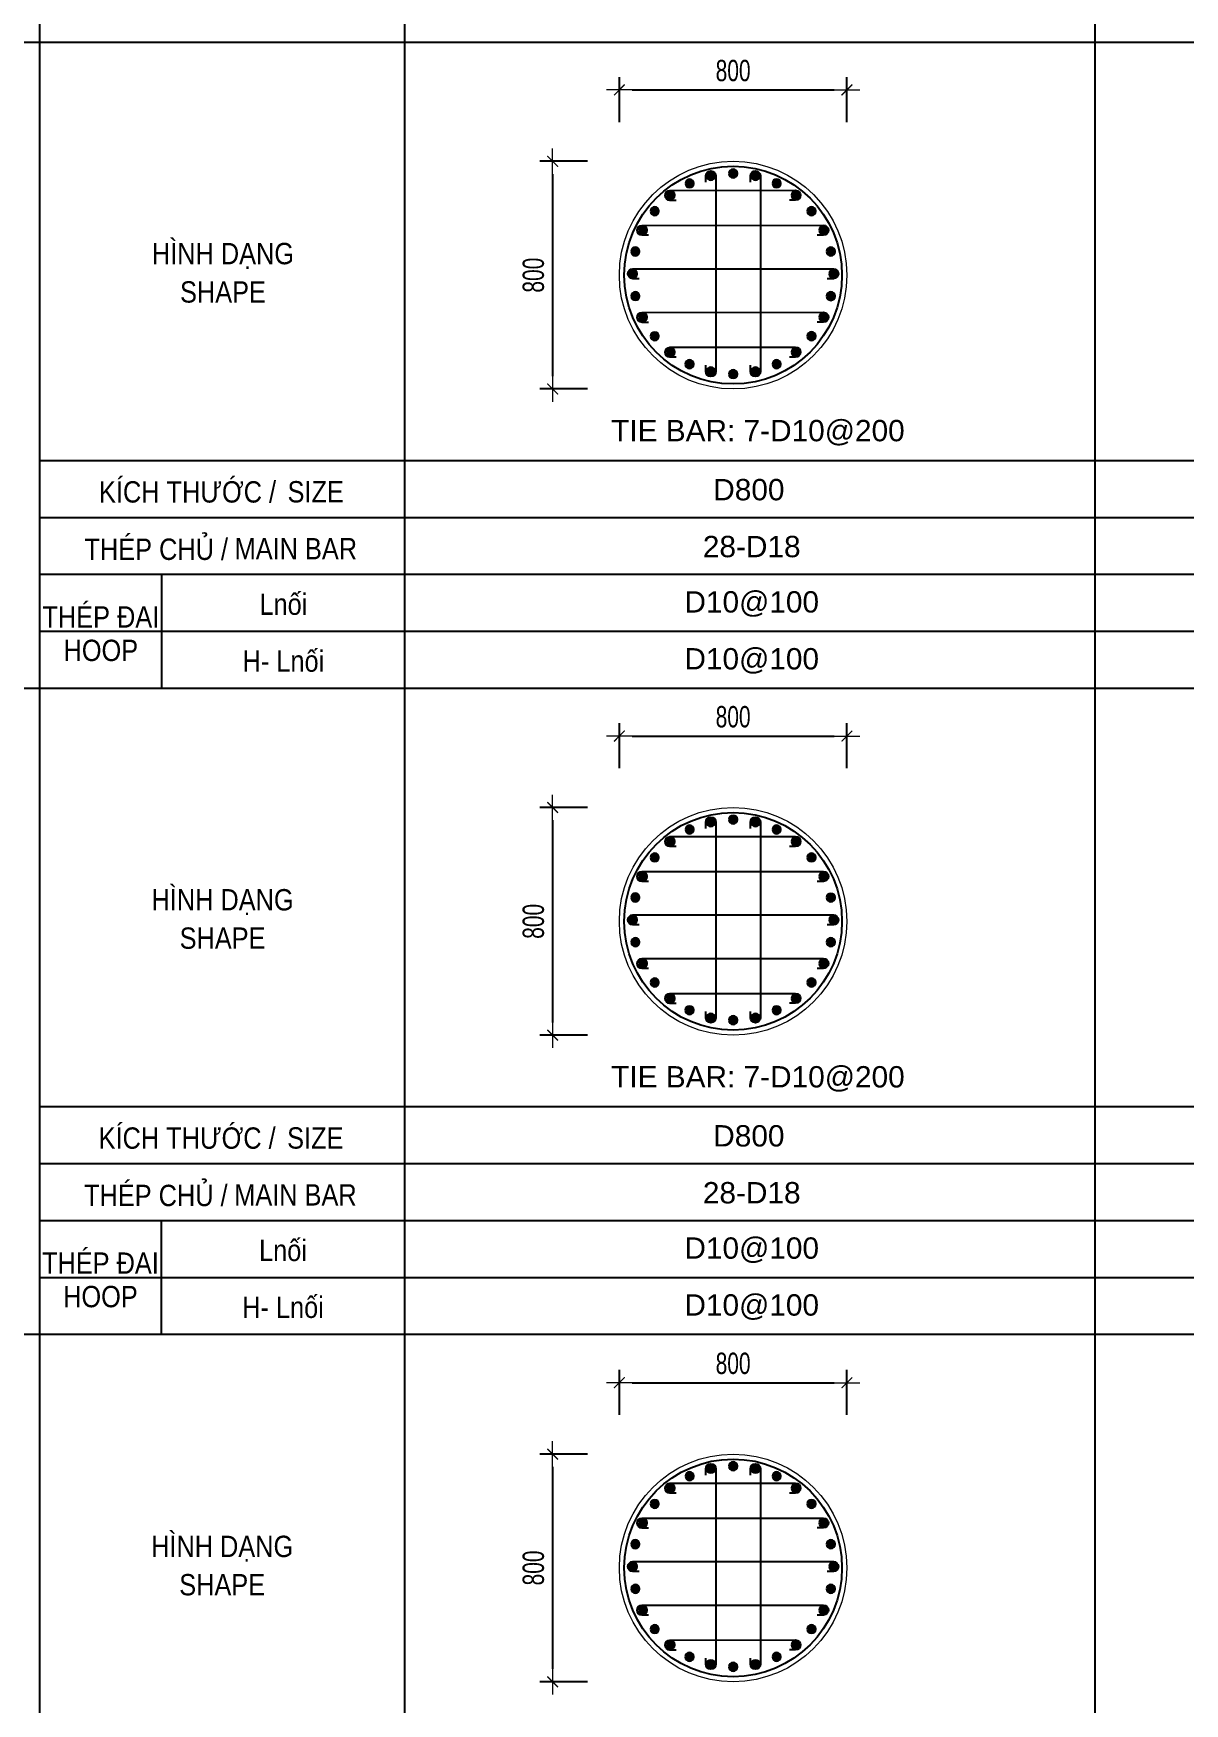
# Model space of a CAD drawing. Header units: millimetres. Extents: x 49323 to 538172, y -39336 to 181761.
# Drawn here: x 481021 to 485068, y 97988 to 103858 of the extents above; entities that cross this region are included whole.
import ezdxf
from ezdxf.enums import TextEntityAlignment as Align

# ---------------------------------------------------------------- set-up
doc = ezdxf.new("R2010")
doc.units = ezdxf.units.MM
doc.linetypes.add('CENTER2', pattern=[1.125, 0.75, -0.125, 0.125, -0.125])
doc.layers.get('Defpoints').update_dxf_attribs({"color": 151, "lineweight": 9})
for name, color, linetype in [('2', 2, 'Continuous'), ('CEN', 1, 'CENTER2'), ('STL', 3, 'Continuous'), ('TIT1', 3, 'Continuous')]:
    doc.layers.add(name, color=color, linetype=linetype)
for name, color, linetype, lineweight in [('NDC_S_CONTINUOUS', 3, 'Continuous', 20), ('NDC_S_DIM', 1, 'Continuous', 15), ('NDC_S_VN TEXT', 7, 'Continuous', 20)]:
    doc.layers.add(name, color=color, linetype=linetype, lineweight=lineweight)
doc.styles.add('NDC_ARIAL', font='arial.ttf', dxfattribs={"width": 0.85})
doc.styles.add('NDC_DIM', font='', dxfattribs={"width": 0.75})
doc.styles.get('NDC_DIM').set_extended_font_data('Dotum')
doc.dimstyles.new('NDC_dim_30', dxfattribs={"dimscale": 30, "dimtxt": 2.5, "dimasz": 1.5, "dimexe": 1.5, "dimexo": 2.5, "dimgap": 1, "dimtad": 1, "dimdec": 0, "dimzin": 0, "dimdsep": 46, "dimtxsty": 'NDC_DIM', "dimblk": 'DIMMARK', "dimcen": 0.09, "dimdle": 1.2, "dimclrd": 1, "dimclre": 1, "dimclrt": 3, "dimadec": 0, "dimazin": 0, "dimtfac": 1, "dimtdec": 0, "dimtix": 1, "dimtofl": 0, "dimtmove": 0, "dimatfit": 3, "dimfxl": 8, "dimfxlon": 1, "dimtolj": 1, "dimtzin": 0, "dimarcsym": 0})

# ---------------------------------------------------------------- blocks, each defined once
blk = doc.blocks.new('DIMMARK')
at = {"layer": 'NDC_S_DIM', "color": 1}
blk.add_line((-1.5, 0), (1, 0), dxfattribs=at)
at = {"layer": 'NDC_S_DIM', "color": 2, "const_width": 0.1}
blk.add_lwpolyline([(-0.42, -0.42), (0.42, 0.42)], dxfattribs=at)
blk = doc.blocks.new('*D872')
at = {"layer": 'Defpoints', "color": 0, "ltscale": 40, "transparency": 16777216}
for p in [(483880.9, 99115.6), (483080.9, 98927.4), (483880.9, 98927.4)]:
    blk.add_point(p, dxfattribs=at)
at = {"layer": 'NDC_S_DIM', "color": 1, "lineweight": -2, "ltscale": 40, "transparency": 16777216}
for p, q in [((483080.9, 99002.4), (483080.9, 99160.6)), ((483880.9, 99002.4), (483880.9, 99160.6)), ((483125.9, 99115.6), (483835.9, 99115.6))]:
    blk.add_line(p, q, dxfattribs=at)
at = {"layer": 'NDC_S_DIM', "color": 1, "lineweight": -2, "ltscale": 40, "transparency": 16777216, "xscale": 45, "yscale": 45, "zscale": 45, "rotation": 180}
blk.add_blockref('DIMMARK', (483080.9, 99115.6), dxfattribs=at)
at = {"layer": 'NDC_S_DIM', "color": 1, "lineweight": -2, "ltscale": 40, "transparency": 16777216, "xscale": 45, "yscale": 45, "zscale": 45}
blk.add_blockref('DIMMARK', (483880.9, 99115.6), dxfattribs=at)
at = {"layer": 'NDC_S_DIM', "color": 3, "ltscale": 40, "transparency": 16777216, "insert": (483480.9, 99183.1), "char_height": 75, "attachment_point": 5, "style": 'NDC_DIM'}
blk.add_mtext('\\A1;800', dxfattribs=at)
blk = doc.blocks.new('*D873')
at = {"layer": 'Defpoints', "color": 0, "ltscale": 40, "transparency": 16777216}
for p in [(483043.7, 98864.5), (482846.4, 98064.5), (483043.7, 98064.5)]:
    blk.add_point(p, dxfattribs=at)
at = {"layer": 'NDC_S_DIM', "color": 1, "lineweight": -2, "ltscale": 40, "transparency": 16777216}
for p, q in [((482968.7, 98864.5), (482801.4, 98864.5)), ((482846.4, 98819.5), (482846.4, 98109.5)), ((482968.7, 98064.5), (482801.4, 98064.5))]:
    blk.add_line(p, q, dxfattribs=at)
at = {"layer": 'NDC_S_DIM', "color": 1, "lineweight": -2, "ltscale": 40, "transparency": 16777216, "xscale": 45, "yscale": 45, "zscale": 45}
for p, rotation in [((482846.4, 98864.5), 90), ((482846.4, 98064.5), 270)]:
    blk.add_blockref('DIMMARK', p, dxfattribs=dict(at, rotation=rotation))
at = {"layer": 'NDC_S_DIM', "color": 3, "ltscale": 40, "transparency": 16777216, "insert": (482778.8, 98464.5), "char_height": 75, "attachment_point": 5, "rotation": 90, "style": 'NDC_DIM'}
blk.add_mtext('\\A1;800', dxfattribs=at)
blk = doc.blocks.new('8')
at = {"layer": '2'}
blk.add_hatch(color=256, dxfattribs=at).paths.add_polyline_path([(20, 0, 0.386127), (1.9, 19.9), (-1.9, 19.9, 0.386127), (-20, 0, 1)])
blk.add_circle((0, 0), 20, dxfattribs=at)
blk = doc.blocks.new('5')
at = {"layer": 'CEN', "rotation": 180}
blk.add_blockref('8', (0, 0), dxfattribs=at)
blk = doc.blocks.new('*U778')
at = {"layer": 'STL', "xscale": -0.75, "yscale": 0.75, "zscale": 0.75, "rotation": 292.5000000000001}
blk.add_blockref('5', (0, 0), dxfattribs=at)
blk = doc.blocks.new('*U777')
at = {"layer": 'NDC_S_DIM', "color": 0, "linetype": 'ByBlock', "lineweight": -2, "transparency": 16777216}
for p, rotation in [((-25527, 37966), 282.8571428571415), ((-25448.4, 37973.7), 269.9999999999987), ((-25370.1, 37963.8), 257.1428571428559), ((-25669.3, 37900), 308.571428571427), ((-25601.8, 37941), 295.7142857142843), ((-25296, 37936.7), 244.2857142857131), ((-25229.7, 37893.7), 231.4285714285703), ((-25725.9, 37844.9), 321.4285714285699), ((-25174.7, 37837.1), 218.5714285714274), ((-25768.8, 37778.7), 334.2857142857127), ((-25133.6, 37769.7), 205.7142857142847), ((-25796, 37704.6), 347.1428571428555), ((-25108.6, 37694.8), 192.8571428571419), ((-25100.9, 37616.2), 180), ((-25798.2, 37547.7), 12.8571428571428), ((-25110.9, 37537.9), 167.1428571428563), ((-25773.2, 37472.8), 25.71428571428561), ((-25138, 37463.8), 154.2857142857135), ((-25732.1, 37405.4), 38.57142857142841), ((-25180.9, 37397.6), 141.4285714285707), ((-25677.1, 37348.8), 51.42857142857117), ((-25237.5, 37342.5), 128.5714285714279), ((-25610.9, 37305.8), 64.28571428571395), ((-25536.7, 37278.7), 77.14285714285676), ((-25458.4, 37268.7), 89.99999999999955), ((-25379.8, 37276.5), 102.8571428571423), ((-25305, 37301.5), 115.7142857142852)]:
    blk.add_blockref('*U778', p, dxfattribs=dict(at, rotation=rotation))
blk.add_blockref('*U778', (-25805.9, 37626.2), dxfattribs=at)
blk = doc.blocks.new('*D874')
at = {"layer": 'Defpoints', "color": 0, "ltscale": 40, "transparency": 16777216}
for p in [(483880.9, 101388.1), (483080.9, 101199.8), (483880.9, 101199.8)]:
    blk.add_point(p, dxfattribs=at)
at = {"layer": 'NDC_S_DIM', "color": 1, "lineweight": -2, "ltscale": 40, "transparency": 16777216}
for p, q in [((483080.9, 101274.8), (483080.9, 101433.1)), ((483880.9, 101274.8), (483880.9, 101433.1)), ((483125.9, 101388.1), (483835.9, 101388.1))]:
    blk.add_line(p, q, dxfattribs=at)
at = {"layer": 'NDC_S_DIM', "color": 1, "lineweight": -2, "ltscale": 40, "transparency": 16777216, "xscale": 45, "yscale": 45, "zscale": 45, "rotation": 180}
blk.add_blockref('DIMMARK', (483080.9, 101388.1), dxfattribs=at)
at = {"layer": 'NDC_S_DIM', "color": 1, "lineweight": -2, "ltscale": 40, "transparency": 16777216, "xscale": 45, "yscale": 45, "zscale": 45}
blk.add_blockref('DIMMARK', (483880.9, 101388.1), dxfattribs=at)
at = {"layer": 'NDC_S_DIM', "color": 3, "ltscale": 40, "transparency": 16777216, "insert": (483480.9, 101455.6), "char_height": 75, "attachment_point": 5, "style": 'NDC_DIM'}
blk.add_mtext('\\A1;800', dxfattribs=at)
blk = doc.blocks.new('*D875')
at = {"layer": 'Defpoints', "color": 0, "ltscale": 40, "transparency": 16777216}
for p in [(483043.7, 101137), (482846.4, 100337), (483043.7, 100337)]:
    blk.add_point(p, dxfattribs=at)
at = {"layer": 'NDC_S_DIM', "color": 1, "lineweight": -2, "ltscale": 40, "transparency": 16777216}
for p, q in [((482968.7, 101137), (482801.4, 101137)), ((482846.4, 101092), (482846.4, 100382)), ((482968.7, 100337), (482801.4, 100337))]:
    blk.add_line(p, q, dxfattribs=at)
at = {"layer": 'NDC_S_DIM', "color": 1, "lineweight": -2, "ltscale": 40, "transparency": 16777216, "xscale": 45, "yscale": 45, "zscale": 45}
for p, rotation in [((482846.4, 101137), 90), ((482846.4, 100337), 270)]:
    blk.add_blockref('DIMMARK', p, dxfattribs=dict(at, rotation=rotation))
at = {"layer": 'NDC_S_DIM', "color": 3, "ltscale": 40, "transparency": 16777216, "insert": (482778.8, 100737), "char_height": 75, "attachment_point": 5, "rotation": 90, "style": 'NDC_DIM'}
blk.add_mtext('\\A1;800', dxfattribs=at)
blk = doc.blocks.new('*U764')
at = {"layer": 'STL', "xscale": -0.75, "yscale": 0.75, "zscale": 0.75, "rotation": 292.5000000000001}
blk.add_blockref('5', (0, 0), dxfattribs=at)
blk = doc.blocks.new('*U779')
at = {"layer": 'NDC_S_DIM', "color": 0, "linetype": 'ByBlock', "lineweight": -2, "transparency": 16777216}
for p, rotation in [((-25527, 37966), 282.8571428571415), ((-25448.4, 37973.7), 269.9999999999987), ((-25370.1, 37963.8), 257.1428571428559), ((-25669.3, 37900), 308.571428571427), ((-25601.8, 37941), 295.7142857142843), ((-25296, 37936.7), 244.2857142857131), ((-25229.7, 37893.7), 231.4285714285703), ((-25725.9, 37844.9), 321.4285714285699), ((-25174.7, 37837.1), 218.5714285714274), ((-25768.8, 37778.7), 334.2857142857127), ((-25133.6, 37769.7), 205.7142857142847), ((-25796, 37704.6), 347.1428571428555), ((-25108.6, 37694.8), 192.8571428571419), ((-25100.9, 37616.2), 180), ((-25798.2, 37547.7), 12.8571428571428), ((-25110.9, 37537.9), 167.1428571428563), ((-25773.2, 37472.8), 25.71428571428561), ((-25138, 37463.8), 154.2857142857135), ((-25732.1, 37405.4), 38.57142857142841), ((-25180.9, 37397.6), 141.4285714285707), ((-25677.1, 37348.8), 51.42857142857117), ((-25237.5, 37342.5), 128.5714285714279), ((-25610.9, 37305.8), 64.28571428571395), ((-25536.7, 37278.7), 77.14285714285676), ((-25458.4, 37268.7), 89.99999999999955), ((-25379.8, 37276.5), 102.8571428571423), ((-25305, 37301.5), 115.7142857142852)]:
    blk.add_blockref('*U764', p, dxfattribs=dict(at, rotation=rotation))
blk.add_blockref('*U764', (-25805.9, 37626.2), dxfattribs=at)
blk = doc.blocks.new('*D876')
at = {"layer": 'Defpoints', "color": 0, "ltscale": 40, "transparency": 16777216}
for p in [(483880.9, 103659.1), (483080.9, 103470.8), (483880.9, 103470.8)]:
    blk.add_point(p, dxfattribs=at)
at = {"layer": 'NDC_S_DIM', "color": 1, "lineweight": -2, "ltscale": 40, "transparency": 16777216}
for p, q in [((483080.9, 103545.8), (483080.9, 103704.1)), ((483880.9, 103545.8), (483880.9, 103704.1)), ((483125.9, 103659.1), (483835.9, 103659.1))]:
    blk.add_line(p, q, dxfattribs=at)
at = {"layer": 'NDC_S_DIM', "color": 1, "lineweight": -2, "ltscale": 40, "transparency": 16777216, "xscale": 45, "yscale": 45, "zscale": 45, "rotation": 180}
blk.add_blockref('DIMMARK', (483080.9, 103659.1), dxfattribs=at)
at = {"layer": 'NDC_S_DIM', "color": 1, "lineweight": -2, "ltscale": 40, "transparency": 16777216, "xscale": 45, "yscale": 45, "zscale": 45}
blk.add_blockref('DIMMARK', (483880.9, 103659.1), dxfattribs=at)
at = {"layer": 'NDC_S_DIM', "color": 3, "ltscale": 40, "transparency": 16777216, "insert": (483480.9, 103726.6), "char_height": 75, "attachment_point": 5, "style": 'NDC_DIM'}
blk.add_mtext('\\A1;800', dxfattribs=at)
blk = doc.blocks.new('*D877')
at = {"layer": 'Defpoints', "color": 0, "ltscale": 40, "transparency": 16777216}
for p in [(483043.7, 103408), (482846.4, 102608), (483043.7, 102608)]:
    blk.add_point(p, dxfattribs=at)
at = {"layer": 'NDC_S_DIM', "color": 1, "lineweight": -2, "ltscale": 40, "transparency": 16777216}
for p, q in [((482968.7, 103408), (482801.4, 103408)), ((482846.4, 103363), (482846.4, 102653)), ((482968.7, 102608), (482801.4, 102608))]:
    blk.add_line(p, q, dxfattribs=at)
at = {"layer": 'NDC_S_DIM', "color": 1, "lineweight": -2, "ltscale": 40, "transparency": 16777216, "xscale": 45, "yscale": 45, "zscale": 45}
for p, rotation in [((482846.4, 103408), 90), ((482846.4, 102608), 270)]:
    blk.add_blockref('DIMMARK', p, dxfattribs=dict(at, rotation=rotation))
at = {"layer": 'NDC_S_DIM', "color": 3, "ltscale": 40, "transparency": 16777216, "insert": (482778.8, 103008), "char_height": 75, "attachment_point": 5, "rotation": 90, "style": 'NDC_DIM'}
blk.add_mtext('\\A1;800', dxfattribs=at)
blk = doc.blocks.new('*U766')
at = {"layer": 'STL', "xscale": -0.75, "yscale": 0.75, "zscale": 0.75, "rotation": 292.5000000000001}
blk.add_blockref('5', (0, 0), dxfattribs=at)
blk = doc.blocks.new('*U765')
at = {"layer": 'NDC_S_DIM', "color": 0, "linetype": 'ByBlock', "lineweight": -2, "transparency": 16777216}
for p, rotation in [((-25527, 37966), 282.8571428571415), ((-25448.4, 37973.7), 269.9999999999987), ((-25370.1, 37963.8), 257.1428571428559), ((-25669.3, 37900), 308.571428571427), ((-25601.8, 37941), 295.7142857142843), ((-25296, 37936.7), 244.2857142857131), ((-25229.7, 37893.7), 231.4285714285703), ((-25725.9, 37844.9), 321.4285714285699), ((-25174.7, 37837.1), 218.5714285714274), ((-25768.8, 37778.7), 334.2857142857127), ((-25133.6, 37769.7), 205.7142857142847), ((-25796, 37704.6), 347.1428571428555), ((-25108.6, 37694.8), 192.8571428571419), ((-25100.9, 37616.2), 180), ((-25798.2, 37547.7), 12.8571428571428), ((-25110.9, 37537.9), 167.1428571428563), ((-25773.2, 37472.8), 25.71428571428561), ((-25138, 37463.8), 154.2857142857135), ((-25732.1, 37405.4), 38.57142857142841), ((-25180.9, 37397.6), 141.4285714285707), ((-25677.1, 37348.8), 51.42857142857117), ((-25237.5, 37342.5), 128.5714285714279), ((-25610.9, 37305.8), 64.28571428571395), ((-25536.7, 37278.7), 77.14285714285676), ((-25458.4, 37268.7), 89.99999999999955), ((-25379.8, 37276.5), 102.8571428571423), ((-25305, 37301.5), 115.7142857142852)]:
    blk.add_blockref('*U766', p, dxfattribs=dict(at, rotation=rotation))
blk.add_blockref('*U766', (-25805.9, 37626.2), dxfattribs=at)

msp = doc.modelspace()

# ---------------------------------------------------------------- linework, layer by layer
at = {"layer": '2', "elevation": 0}
for points in [[(483385, 103334.5), (483385, 103356.7, -1), (483420, 103356.7), (483420, 102669.3, -1), (483385, 102669.3), (483385, 102691.4)], [(483541.8, 103334.5), (483541.8, 103356.7, -1), (483576.9, 103356.7), (483576.9, 102669.3, -1), (483541.8, 102669.3), (483541.8, 102691.4)], [(483281.1, 103270.6), (483258.9, 103270.6, -1), (483258.9, 103305.6), (483700.7, 103306.1, -1), (483700.7, 103271.1), (483678.6, 103271.1)], [(483183.3, 103148), (483161.1, 103148, -1), (483161.1, 103183), (483798.5, 103183.5, -1), (483798.5, 103148.4), (483776.4, 103148.4)], [(483150.5, 102995.5), (483128.4, 102995.5, -1), (483128.4, 103030.5), (483833.4, 103030.5, -1), (483833.4, 102995.5), (483811.2, 102995.5)], [(483183.3, 102842), (483161.1, 102842, -1), (483161.1, 102877.1), (483798.5, 102877.5, -1), (483798.5, 102842.5), (483776.4, 102842.5)], [(483281.1, 102719.4), (483258.9, 102719.4, -1), (483258.9, 102754.4), (483700.7, 102754.9, -1), (483700.7, 102719.9), (483678.6, 102719.9)], [(483385, 101063.5), (483385, 101085.7, -1), (483420, 101085.7), (483420, 100398.3, -1), (483385, 100398.3), (483385, 100420.4)], [(483541.8, 101063.5), (483541.8, 101085.7, -1), (483576.9, 101085.7), (483576.9, 100398.3, -1), (483541.8, 100398.3), (483541.8, 100420.4)], [(483281.1, 100999.6), (483258.9, 100999.6, -1), (483258.9, 101034.6), (483700.7, 101035.1, -1), (483700.7, 101000.1), (483678.6, 101000.1)], [(483183.3, 100877), (483161.1, 100877, -1), (483161.1, 100912), (483798.5, 100912.5, -1), (483798.5, 100877.4), (483776.4, 100877.4)], [(483150.5, 100724.5), (483128.4, 100724.5, -1), (483128.4, 100759.5), (483833.4, 100759.5, -1), (483833.4, 100724.5), (483811.2, 100724.5)], [(483183.3, 100571), (483161.1, 100571, -1), (483161.1, 100606.1), (483798.5, 100606.5, -1), (483798.5, 100571.5), (483776.4, 100571.5)], [(483281.1, 100448.4), (483258.9, 100448.4, -1), (483258.9, 100483.4), (483700.7, 100483.9, -1), (483700.7, 100448.9), (483678.6, 100448.9)], [(483385, 98791.1), (483385, 98813.2, -1), (483420, 98813.2), (483420, 98125.8, -1), (483385, 98125.8), (483385, 98148)], [(483541.8, 98791.1), (483541.8, 98813.2, -1), (483576.9, 98813.2), (483576.9, 98125.8, -1), (483541.8, 98125.8), (483541.8, 98148)], [(483281.1, 98727.2), (483258.9, 98727.2, -1), (483258.9, 98762.2), (483700.7, 98762.7, -1), (483700.7, 98727.6), (483678.6, 98727.6)], [(483183.3, 98604.5), (483161.1, 98604.5, -1), (483161.1, 98639.5), (483798.5, 98640, -1), (483798.5, 98605), (483776.4, 98605)], [(483150.5, 98452), (483128.4, 98452, -1), (483128.4, 98487), (483833.4, 98487, -1), (483833.4, 98452), (483811.2, 98452)], [(483183.3, 98298.6), (483161.1, 98298.6, -1), (483161.1, 98333.6), (483798.5, 98334.1, -1), (483798.5, 98299.1), (483776.4, 98299.1)], [(483281.1, 98175.9), (483258.9, 98175.9, -1), (483258.9, 98210.9), (483700.7, 98211.4, -1), (483700.7, 98176.4), (483678.6, 98176.4)]]:
    msp.add_lwpolyline(points, format="xyb", dxfattribs=at)
at = {"layer": '2', "lineweight": -2, "ltscale": 1000}
for centre in [(483480.9, 103008), (483480.9, 100737), (483480.9, 98464.5)]:
    msp.add_circle(centre, 382.5, dxfattribs=at)
at = {"layer": 'NDC_S_CONTINUOUS', "ltscale": 70}
for centre in [(483480.9, 103008), (483480.9, 100737), (483480.9, 98464.5)]:
    msp.add_circle(centre, 400, dxfattribs=at)
at = {"layer": 'TIT1'}
for p, q in [((481042.4, 104066.6), (481042.4, 94742.6)), ((482326.4, 94742.6), (482326.4, 104066.6)), ((484752.5, 104066.6), (484752.5, 94742.6)), ((480414.7, 103826.6), (494456.8, 103826.6)), ((489604.6, 101555.5), (480415.2, 101555.5)), ((494456.8, 99284.5), (480413.8, 99284.5))]:
    msp.add_line(p, q, dxfattribs=at)
at = {"layer": 'TIT1', "color": 8}
for p, q in [((489604.6, 102355.5), (481043.1, 102355.5)), ((489604.6, 102155.5), (481043.1, 102155.5)), ((489604.6, 101955.5), (481043.1, 101955.5)), ((481472.3, 101555.5), (481472.3, 101955.5)), ((489604.6, 101755.5), (481043.1, 101755.5)), ((489604.6, 100084.5), (481041.7, 100084.5)), ((489604.6, 99884.5), (481041.7, 99884.5)), ((489604.6, 99684.5), (481041.7, 99684.5)), ((481470.9, 99284.5), (481470.9, 99684.5)), ((489604.6, 99484.5), (481041.7, 99484.5))]:
    msp.add_line(p, q, dxfattribs=at)

# ---------------------------------------------------------------- block references
at = {"layer": 'NDC_S_DIM', "rotation": 0.8126515942541631}
for name, p in [('*U765', (509465.3, 65756.5)), ('*U779', (509465.3, 63485.5)), ('*U777', (509465.3, 61213.1))]:
    msp.add_blockref(name, p, dxfattribs=at)

# ---------------------------------------------------------------- texts
at = {"layer": 'NDC_S_VN TEXT', "style": 'NDC_ARIAL', "width": 0.85}
for s, p in [('HÌNH DẠNG', (481687.2, 103085.3)), ('KÍCH THƯỚC /', (481562.7, 102255.5)), ('THÉP CHỦ /', (481452.6, 102055.5)), ('THÉP ĐAI', (481257.8, 101816.6)), ('HÌNH DẠNG', (481685.8, 100814.3)), ('KÍCH THƯỚC /', (481561.3, 99984.5)), ('THÉP CHỦ /', (481451.2, 99784.5)), ('THÉP ĐAI', (481256.4, 99545.6)), ('HÌNH DẠNG', (481684.4, 98541.8))]:
    msp.add_text(s, height=75, dxfattribs=at).set_placement(p, align=Align.MIDDLE)
at = {"layer": 'TIT1', "style": 'NDC_ARIAL', "width": 0.85}
for s, p in [('SHAPE', (481687.2, 102949)), ('SIZE', (482013.2, 102246.7)), ('MAIN BAR', (481943.5, 102046.7)), ('Lnối', (481899.7, 101855.5)), ('HOOP', (481257.8, 101689.3)), ('H- Lnối', (481899.7, 101655.5)), ('SHAPE', (481685.8, 100678)), ('SIZE', (482011.8, 99975.7)), ('MAIN BAR', (481942.1, 99775.7)), ('Lnối', (481898.3, 99584.5)), ('HOOP', (481256.4, 99418.3)), ('H- Lnối', (481898.3, 99384.5)), ('SHAPE', (481684.4, 98405.6))]:
    msp.add_text(s, height=75, dxfattribs=at).set_placement(p, align=Align.MIDDLE)
at = {"layer": 'TIT1', "style": 'NDC_ARIAL'}
for s, p in [('TIE BAR: 7-D10@200', (483568.1, 102456.1)), ('D800', (483536.3, 102254.2)), ('28-D18', (483546.3, 102054.2)), ('D10@100', (483546.3, 101854.2)), ('D10@100', (483546.3, 101654.2)), ('TIE BAR: 7-D10@200', (483568.1, 100185.1)), ('D800', (483536.3, 99983.2)), ('28-D18', (483546.3, 99783.2)), ('D10@100', (483546.3, 99583.2)), ('D10@100', (483546.3, 99383.2))]:
    msp.add_text(s, height=75, dxfattribs=at).set_placement(p, align=Align.MIDDLE)

# ---------------------------------------------------------------- dimensions: what is measured, and where the dimension line sits
at = {"layer": 'NDC_S_DIM', "ltscale": 40}
for base, p1, p2, picture, middle in [((483880.9, 103659.1), (483080.9, 103470.8), (483880.9, 103470.8), '*D876', (483480.9, 103726.6)), ((483880.9, 101388.1), (483080.9, 101199.8), (483880.9, 101199.8), '*D874', (483480.9, 101455.6)), ((483880.9, 99115.6), (483080.9, 98927.4), (483880.9, 98927.4), '*D872', (483480.9, 99183.1))]:
    dim = msp.add_linear_dim(base=base, p1=p1, p2=p2, dimstyle='NDC_dim_30', dxfattribs=at)
    dim.commit()
    dim.dimension.update_dxf_attribs({"geometry": picture, "text_midpoint": middle})
for base, p1, p2, picture, middle in [((482846.4, 102608), (483043.7, 103408), (483043.7, 102608), '*D877', (482778.8, 103008)), ((482846.4, 100337), (483043.7, 101137), (483043.7, 100337), '*D875', (482778.8, 100737)), ((482846.4, 98064.5), (483043.7, 98864.5), (483043.7, 98064.5), '*D873', (482778.8, 98464.5))]:
    dim = msp.add_linear_dim(base=base, p1=p1, p2=p2, angle=90, dimstyle='NDC_dim_30', dxfattribs=at)
    dim.commit()
    dim.dimension.update_dxf_attribs({"geometry": picture, "text_midpoint": middle})

doc.saveas('drawing.dxf')
